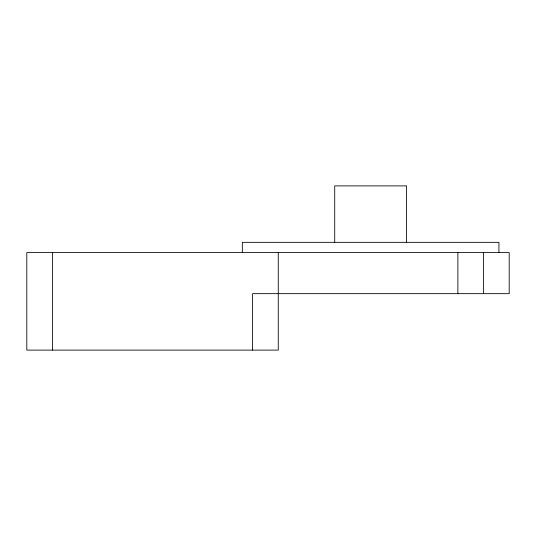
<?xml version="1.0" encoding="UTF-8"?>
<svg xmlns="http://www.w3.org/2000/svg" width="536" height="536" viewBox="0 0 536 536"><rect width="100%" height="100%" fill="white"/><g stroke="black" fill="none" stroke-linecap="round" stroke-linejoin="round"><path stroke-width="0.8" d="M498.936 252.603L498.936 242.339L242.339 242.339L242.339 252.603M483.539 252.603L483.539 293.661M457.878 252.603L457.878 293.661M406.563 242.339L406.563 185.892L334.712 185.892L334.712 242.339M278.264 252.603L278.264 350.108L26.8 350.108L26.8 252.603L509.2 252.603L509.2 293.661L252.603 293.661L252.603 350.108M52.461 252.603L52.461 350.108"/></g></svg>
